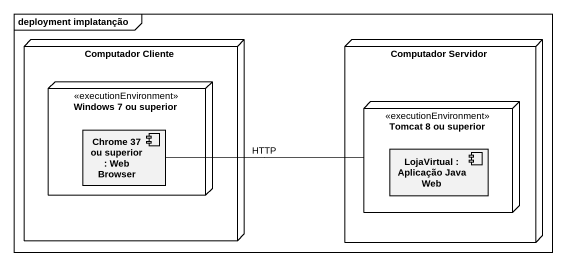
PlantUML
@startuml
mainframe deployment implatanção
node "Computador Cliente" as Computador_Cliente {
  node "Windows 7 ou superior" as Windows_7_ou_superior <<executionEnvironment>> {
    component "Chrome 37 ou superior : Web Browser" as Chrome_37_ou_superior
  }
}
node "Computador Servidor" as Computador_Servidor {
  node "Tomcat 8 ou superior" as Tomcat_8_ou_superior <<executionEnvironment>> {
    component "LojaVirtual : Aplicação Java Web" as LojaVirtual
  }
}
Chrome_37_ou_superior -right- Tomcat_8_ou_superior : HTTP
@enduml
